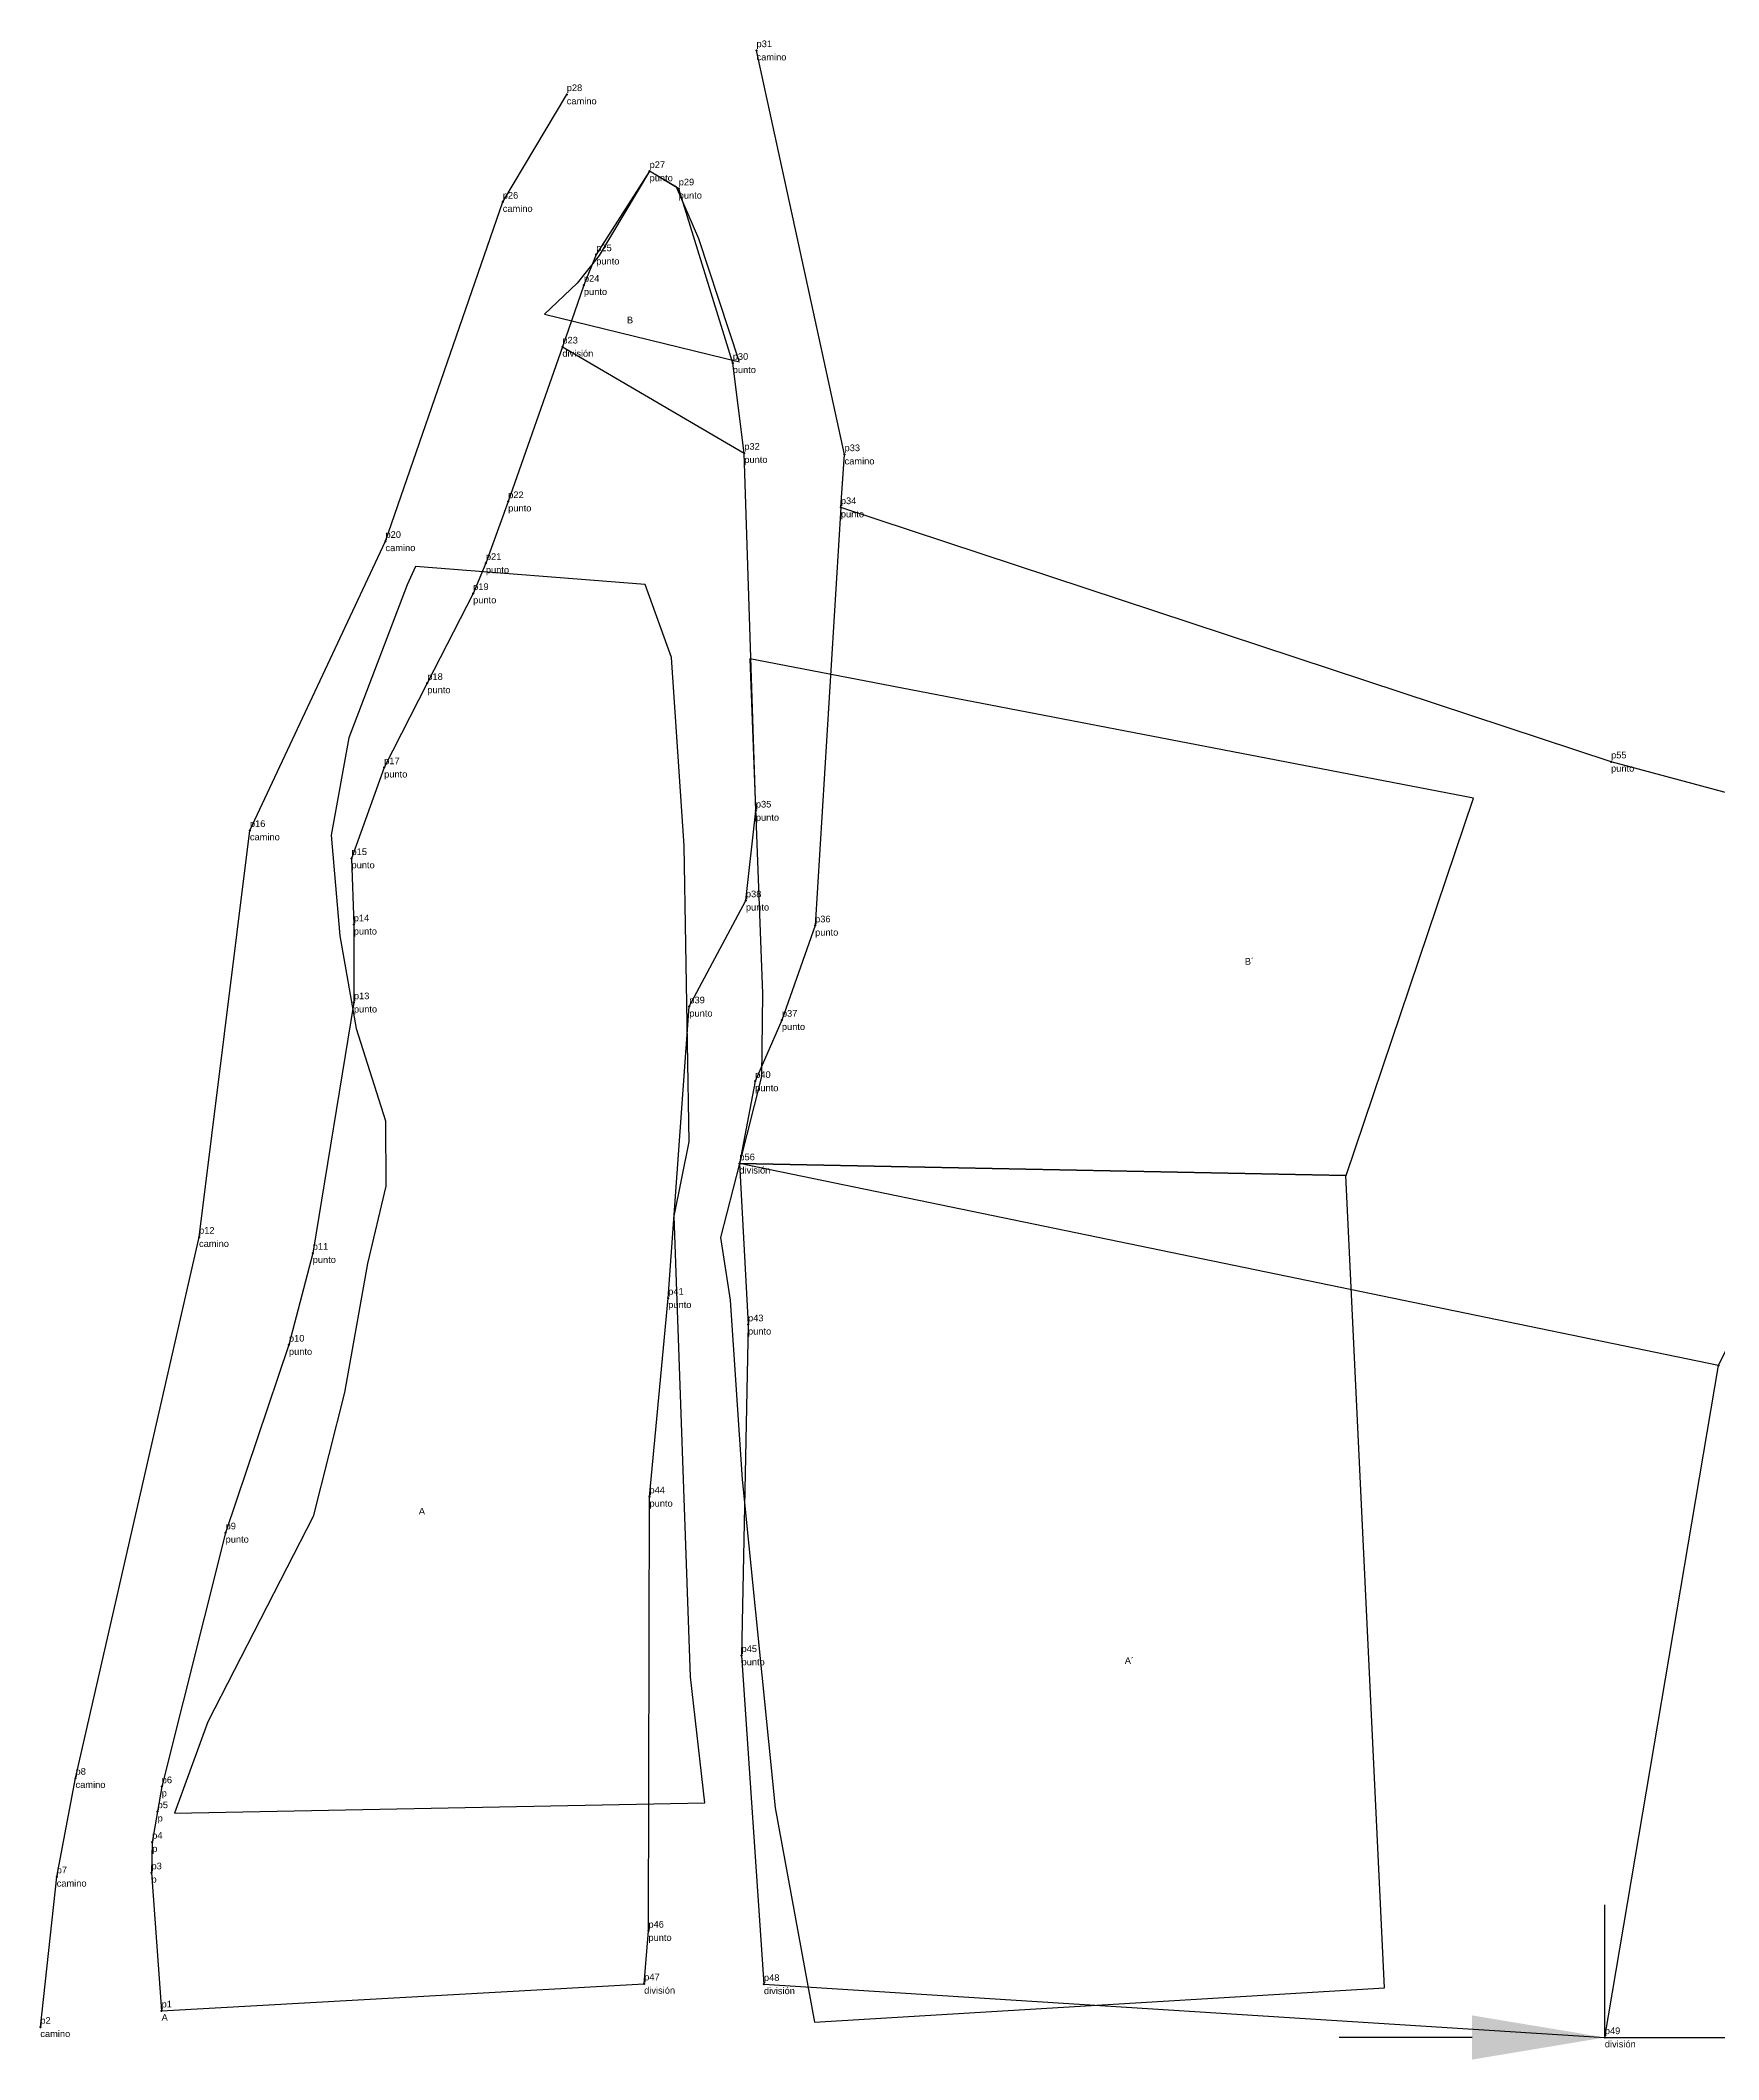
# Model space of a CAD drawing. Header units: millimetres. Extents: x 500 to 602853, y 461 to 1318449.
# Drawn here: x 602635.2 to 602761.5, y 1318297.4 to 1318449.4 of the extents above; entities that cross this region are included whole.
import ezdxf

# ---------------------------------------------------------------- set-up
doc = ezdxf.new("R2010")
doc.units = ezdxf.units.MM
for name, color, linetype, lineweight in [('A', 174, 'Continuous', 100), ('camino', 174, 'Continuous', 100), ('división', 174, 'Continuous', 100), ('p', 174, 'Continuous', 100), ('punto', 174, 'Continuous', 100)]:
    doc.layers.add(name, color=color, linetype=linetype, lineweight=lineweight)
doc.styles.get("Standard").update_dxf_attribs({"font": 'arial.ttf'})
doc.dimstyles.new('ISO-25', dxfattribs={"dimtxt": 2.5, "dimasz": 2.5, "dimexe": 1.25, "dimexo": 0.625, "dimtad": 1, "dimtxsty": 'Standard', "dimcen": 2.5, "dimadec": 0, "dimazin": 0, "dimtfac": 1, "dimtmove": 0, "dimatfit": 3, "dimfxl": 1, "dimarcsym": 0})

# ---------------------------------------------------------------- blocks, each defined once
blk = doc.blocks.new('*D3')
at = {"color": 6, "lineweight": -2, "transparency": 16777216}
for p, q in [((602752.98, 1318299.13), (602752.98, 1318309.03)), ((602777.46, 1318299.07), (602777.46, 1318309.03)), ((602742.98, 1318299.03), (602732.98, 1318299.03)), ((602752.98, 1318299.03), (602777.46, 1318299.03)), ((602787.46, 1318299.03), (602853.35, 1318299.03))]:
    blk.add_line(p, q, dxfattribs=at)
at = {"color": 6, "transparency": 16777216}
for points in [[(602742.98, 1318300.69), (602742.98, 1318297.36), (602752.98, 1318299.03)], [(602787.46, 1318300.69), (602787.46, 1318297.36), (602777.46, 1318299.03)]]:
    blk.add_solid(points, dxfattribs=at)
at = {"layer": 'Defpoints', "color": 0, "transparency": 16777216}
for p in [(602752.98, 1318299.03, 70.28), (602777.46, 1318299.03), (602777.46, 1318298.97, 62.97)]:
    blk.add_point(p, dxfattribs=at)
at = {"color": 3, "transparency": 16777216, "insert": (602825.4, 1318312.96), "char_height": 17.5, "attachment_point": 5}
blk.add_mtext('24.5', dxfattribs=at)

msp = doc.modelspace()

# ---------------------------------------------------------------- linework, layer by layer
at = {"color": 7, "true_color": 0xffffff, "elevation": 91.66}
msp.add_lwpolyline([(602695.45, 1318414.27), (602695.73, 1318418.26), (602689.1, 1318448.69)], dxfattribs=at)
at = {"color": 7}
for points, elevation in [([(602647.12, 1318359.32), (602650.95, 1318389.95), (602661.16, 1318411.73), (602669.99, 1318437.28), (602674.81, 1318445.38)], 102.21), ([(602635.17, 1318299.81), (602636.4, 1318311.14), (602637.82, 1318318.57), (602647.12, 1318359.32)], 106.96)]:
    msp.add_lwpolyline(points, dxfattribs=dict(at, elevation=elevation))
at = {"color": 2}
for points, elevation in [([(602681.05, 1318439.59), (602677.03, 1318433.32), (602676.1, 1318431.02), (602674.48, 1318426.37), (602670.4, 1318414.72), (602668.72, 1318410.07), (602667.76, 1318407.8), (602664.31, 1318401.03), (602661.06, 1318394.68), (602658.6, 1318387.84), (602658.77, 1318382.85), (602658.78, 1318376.98), (602655.68, 1318358.11), (602653.89, 1318351.19), (602649.12, 1318337.05), (602644.31, 1318317.93), (602644, 1318316.05), (602643.59, 1318313.75), (602643.54, 1318311.44), (602644.3, 1318301.04), (602680.64, 1318303.08), (602680.96, 1318307.05), (602681.04, 1318339.76), (602682.45, 1318354.72), (602684.04, 1318376.67), (602688.3, 1318384.66), (602689.05, 1318391.42), (602688.18, 1318418.37), (602687.31, 1318425.14), (602683.24, 1318438.28), (602681.05, 1318439.59)], 95.95), ([(602674.48, 1318426.37), (602688.18, 1318418.37)], 95.95), ([(602695.45, 1318414.27), (602693.51, 1318382.77), (602691.01, 1318375.66), (602689, 1318371.05), (602687.81, 1318364.85), (602688.46, 1318352.72), (602687.97, 1318327.81), (602689.66, 1318303.04), (602752.98, 1318299.03), (602761.53, 1318349.64), (602780.49, 1318387.85), (602753.45, 1318395.12), (602695.45, 1318414.27)], 91.66), ([(602761.53, 1318349.64), (602687.81, 1318364.85)], 70.42)]:
    msp.add_lwpolyline(points, dxfattribs=dict(at, elevation=elevation))
for points, elevation in [([(602687.8, 1318425.3), (602684.76, 1318434.51), (602683.07, 1318438.39), (602681.05, 1318439.59), (602677.24, 1318433.25), (602675.59, 1318431.17), (602673.14, 1318428.82), (602687.81, 1318425.23)], 95.95), ([(602663.43, 1318409.81), (602662.8, 1318408.45), (602658.41, 1318396.91), (602657.06, 1318389.58), (602657.71, 1318382.01), (602658.96, 1318375.02), (602661.15, 1318368.06), (602661.19, 1318363.16), (602659.8, 1318357.32), (602658.07, 1318347.62), (602655.72, 1318338.26), (602647.77, 1318322.79), (602645.27, 1318315.93), (602685.2, 1318316.7), (602684.14, 1318326.18), (602682.9, 1318360.9), (602684.02, 1318366.49), (602683.64, 1318388.79), (602682.69, 1318402.96), (602680.72, 1318408.46), (602663.43, 1318409.81)], 95.95), ([(602688.59, 1318402.88), (602689.55, 1318377.65), (602689.48, 1318371.4), (602687.81, 1318364.85), (602733.5, 1318363.96), (602743.09, 1318392.38), (602688.59, 1318402.88)], 70.42), ([(602687.81, 1318364.85), (602686.38, 1318359.27), (602687.11, 1318354.57), (602688.03, 1318341.05), (602690.51, 1318316.33), (602693.47, 1318300.19), (602736.39, 1318302.76), (602733.48, 1318363.96), (602687.81, 1318364.85)], 70.42)]:
    msp.add_lwpolyline(points, dxfattribs=dict(elevation=elevation))
at = {"layer": 'A', "color": 2}
msp.add_point((602644.3, 1318301.04, 105.81), dxfattribs=at)
at = {"layer": 'camino', "color": 2}
for p in [(602689.1, 1318448.69, 95.39), (602674.81, 1318445.38, 96.95), (602669.99, 1318437.28, 97.43), (602695.73, 1318418.26, 91.64), (602661.16, 1318411.73, 98.94), (602650.95, 1318389.95, 99.08), (602647.12, 1318359.32, 102.21), (602637.82, 1318318.57, 107.57), (602636.4, 1318311.14, 105.82), (602635.17, 1318299.81, 106.96)]:
    msp.add_point(p, dxfattribs=at)
at = {"layer": 'división', "color": 2}
for p in [(602674.48, 1318426.37, 97.35), (602687.81, 1318364.85, 81.54), (602680.64, 1318303.08, 90.05), (602689.66, 1318303.04, 88.54), (602752.98, 1318299.03, 70.28)]:
    msp.add_point(p, dxfattribs=at)
at = {"layer": 'p', "color": 2}
for p in [(602644.31, 1318317.93, 104.34), (602644, 1318316.05, 104.4), (602643.59, 1318313.75, 104.55), (602643.54, 1318311.44, 104.42)]:
    msp.add_point(p, dxfattribs=at)
at = {"layer": 'punto', "color": 2}
for p in [(602681.05, 1318439.59, 95.95), (602683.24, 1318438.28, 95.4), (602677.03, 1318433.32, 96.72), (602676.1, 1318431.02, 97.01), (602687.31, 1318425.14, 93.47), (602688.18, 1318418.37, 92.79), (602670.4, 1318414.72, 98.07), (602695.45, 1318414.27, 91.66), (602668.72, 1318410.07, 98.13), (602667.76, 1318407.8, 98.27), (602664.31, 1318401.03, 98.42), (602661.06, 1318394.68, 98.34), (602753.45, 1318395.12, 80.01), (602689.05, 1318391.42, 91.29), (602658.6, 1318387.84, 98.74), (602688.3, 1318384.66, 90.55), (602658.77, 1318382.85, 98.71), (602693.51, 1318382.77, 90.28), (602658.78, 1318376.98, 99.21), (602684.04, 1318376.67, 90.81), (602691.01, 1318375.66, 89.73), (602689, 1318371.05, 89.79), (602655.68, 1318358.11, 101.68), (602682.45, 1318354.72, 89.82), (602688.46, 1318352.72, 89.19), (602653.89, 1318351.19, 102.56), (602761.53, 1318349.64, 70.42), (602681.04, 1318339.76, 89.55), (602649.12, 1318337.05, 104.84), (602687.97, 1318327.81, 88.71), (602680.96, 1318307.05, 89.45)]:
    msp.add_point(p, dxfattribs=at)

# ---------------------------------------------------------------- texts
at = {"layer": 'A', "color": 2}
for s, p in [('p1', (602644.3, 1318301.29)), ('A', (602644.3, 1318300.29))]:
    msp.add_text(s, height=0.5, dxfattribs=at).set_placement(p)
at = {"layer": 'camino', "color": 2}
for s, p in [('camino', (602689.1, 1318447.94)), ('p31', (602689.1, 1318448.94)), ('p28', (602674.81, 1318445.63)), ('camino', (602674.81, 1318444.63)), ('p26', (602669.99, 1318437.53)), ('camino', (602669.99, 1318436.53)), ('B', (602679.34, 1318428.14, -96.95)), ('p33', (602695.73, 1318418.51)), ('camino', (602695.73, 1318417.51)), ('p20', (602661.16, 1318411.98)), ('camino', (602661.16, 1318410.98)), ('p16', (602650.95, 1318390.2)), ('camino', (602650.95, 1318389.2)), ('B´', (602725.87, 1318379.83, -96.95)), ('camino', (602647.12, 1318358.57)), ('p12', (602647.12, 1318359.57)), ('A', (602663.67, 1318338.42)), ('A´', (602716.83, 1318327.16)), ('p8', (602637.82, 1318318.82)), ('camino', (602637.82, 1318317.82)), ('p7', (602636.4, 1318311.39)), ('camino', (602636.4, 1318310.39)), ('camino', (602635.17, 1318299.06)), ('p2', (602635.17, 1318300.06))]:
    msp.add_text(s, height=0.5, dxfattribs=at).set_placement(p)
at = {"layer": 'división', "color": 2}
for s, p in [('división', (602674.48, 1318425.62)), ('p23', (602674.48, 1318426.62)), ('p56', (602687.81, 1318365.1)), ('división', (602687.81, 1318364.1)), ('división', (602680.64, 1318302.33)), ('p47', (602680.64, 1318303.33)), ('división', (602689.66, 1318302.29)), ('p48', (602689.66, 1318303.29)), ('p49', (602752.98, 1318299.28)), ('división', (602752.98, 1318298.28))]:
    msp.add_text(s, height=0.5, dxfattribs=at).set_placement(p)
at = {"layer": 'p', "color": 2}
for s, p in [('p6', (602644.31, 1318318.18)), ('p5', (602644, 1318316.3)), ('p', (602644.31, 1318317.18)), ('p', (602644, 1318315.3)), ('p4', (602643.59, 1318314)), ('p', (602643.59, 1318313)), ('p3', (602643.54, 1318311.69)), ('p', (602643.54, 1318310.69))]:
    msp.add_text(s, height=0.5, dxfattribs=at).set_placement(p)
at = {"layer": 'punto', "color": 2}
for s, p in [('p27', (602681.05, 1318439.84)), ('punto', (602681.05, 1318438.84)), ('p29', (602683.24, 1318438.53)), ('punto', (602683.24, 1318437.53)), ('p25', (602677.03, 1318433.57)), ('p24', (602676.1, 1318431.27)), ('punto', (602677.03, 1318432.57)), ('punto', (602676.1, 1318430.27)), ('p30', (602687.31, 1318425.39)), ('punto', (602687.31, 1318424.39)), ('p32', (602688.18, 1318418.62)), ('punto', (602688.18, 1318417.62)), ('p22', (602670.4, 1318414.97)), ('p34', (602695.45, 1318414.52)), ('punto', (602670.4, 1318413.97)), ('punto', (602695.45, 1318413.52)), ('p21', (602668.72, 1318410.32)), ('punto', (602668.72, 1318409.32)), ('p19', (602667.76, 1318408.05)), ('punto', (602667.76, 1318407.05)), ('p18', (602664.31, 1318401.28)), ('punto', (602664.31, 1318400.28)), ('p17', (602661.06, 1318394.93)), ('p55', (602753.45, 1318395.37)), ('punto', (602661.06, 1318393.93)), ('punto', (602753.45, 1318394.37)), ('p35', (602689.05, 1318391.67)), ('punto', (602689.05, 1318390.67)), ('p15', (602658.6, 1318388.09)), ('punto', (602658.6, 1318387.09)), ('p38', (602688.3, 1318384.91)), ('p14', (602658.77, 1318383.1)), ('punto', (602688.3, 1318383.91)), ('p36', (602693.51, 1318383.02)), ('punto', (602658.77, 1318382.1)), ('punto', (602693.51, 1318382.02)), ('p13', (602658.78, 1318377.23)), ('p39', (602684.04, 1318376.92)), ('punto', (602658.78, 1318376.23)), ('punto', (602684.04, 1318375.92)), ('p37', (602691.01, 1318375.91)), ('punto', (602691.01, 1318374.91)), ('p40', (602689, 1318371.3)), ('punto', (602689, 1318370.3)), ('p11', (602655.68, 1318358.36)), ('punto', (602655.68, 1318357.36)), ('p41', (602682.45, 1318354.97)), ('punto', (602682.45, 1318353.97)), ('p43', (602688.46, 1318352.97)), ('p10', (602653.89, 1318351.44)), ('punto', (602688.46, 1318351.97)), ('punto', (602653.89, 1318350.44)), ('p44', (602681.04, 1318340.01)), ('punto', (602681.04, 1318339.01)), ('p9', (602649.12, 1318337.3)), ('punto', (602649.12, 1318336.3)), ('p45', (602687.97, 1318328.06)), ('punto', (602687.97, 1318327.06)), ('p46', (602680.96, 1318307.3)), ('punto', (602680.96, 1318306.3))]:
    msp.add_text(s, height=0.5, dxfattribs=at).set_placement(p)

# ---------------------------------------------------------------- dimensions: what is measured, and where the dimension line sits
at = {"color": 4}
dim = msp.add_linear_dim(base=(602777.46, 1318299.03), p1=(602752.98, 1318299.03, 70.28), p2=(602777.46, 1318298.97, 62.97), dimstyle='ISO-25', override={"dimscale": 0.05, "dimtxt": 350, "dimasz": 200, "dimexe": 200, "dimexo": 2, "dimgap": 100, "dimdec": 1, "dimdsep": 46, "dimclrd": 6, "dimclre": 6, "dimclrt": 3, "dimtdec": 1}, dxfattribs=at)
dim.commit()
dim.dimension.update_dxf_attribs({"geometry": '*D3', "text_midpoint": (602825.4, 1318312.96)})

doc.saveas('drawing.dxf')
